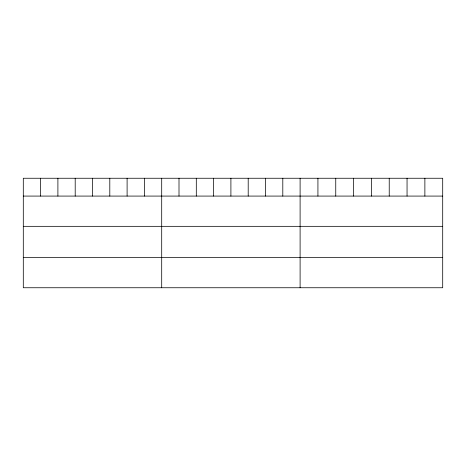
<?xml version="1.0" encoding="UTF-8"?>
<svg xmlns="http://www.w3.org/2000/svg" width="466" height="466" viewBox="0 0 466 466"><rect width="100%" height="100%" fill="white"/><g stroke="black" fill="none" stroke-linecap="round" stroke-linejoin="round"><path stroke-width="0.7" d="M442.7 196.081L442.7 287.749L23.3 287.749L23.3 178.251L442.7 178.251L442.7 196.081L23.3 196.081M23.3 226.33L442.7 226.33M23.3 257.5L442.7 257.5M424.875 178.251L424.875 196.081M407.051 178.251L407.051 196.081M389.227 178.251L389.227 196.081M371.402 178.251L371.402 196.081M353.577 178.251L353.577 196.081M335.753 178.251L335.753 196.081M317.928 178.251L317.928 196.081M300.104 178.251L300.104 287.749M282.804 178.251L282.804 196.081M265.504 178.251L265.504 196.081M248.203 178.251L248.203 196.081M230.903 178.251L230.903 196.081M213.603 178.251L213.603 196.081M196.303 178.251L196.303 196.081M179.002 178.251L179.002 196.081M161.702 178.251L161.702 287.749M144.402 178.251L144.402 196.081M127.102 178.251L127.102 196.081M109.801 178.251L109.801 196.081M92.501 178.251L92.501 196.081M75.201 178.251L75.201 196.081M57.901 178.251L57.901 196.081M40.6 178.251L40.6 196.081"/></g></svg>
